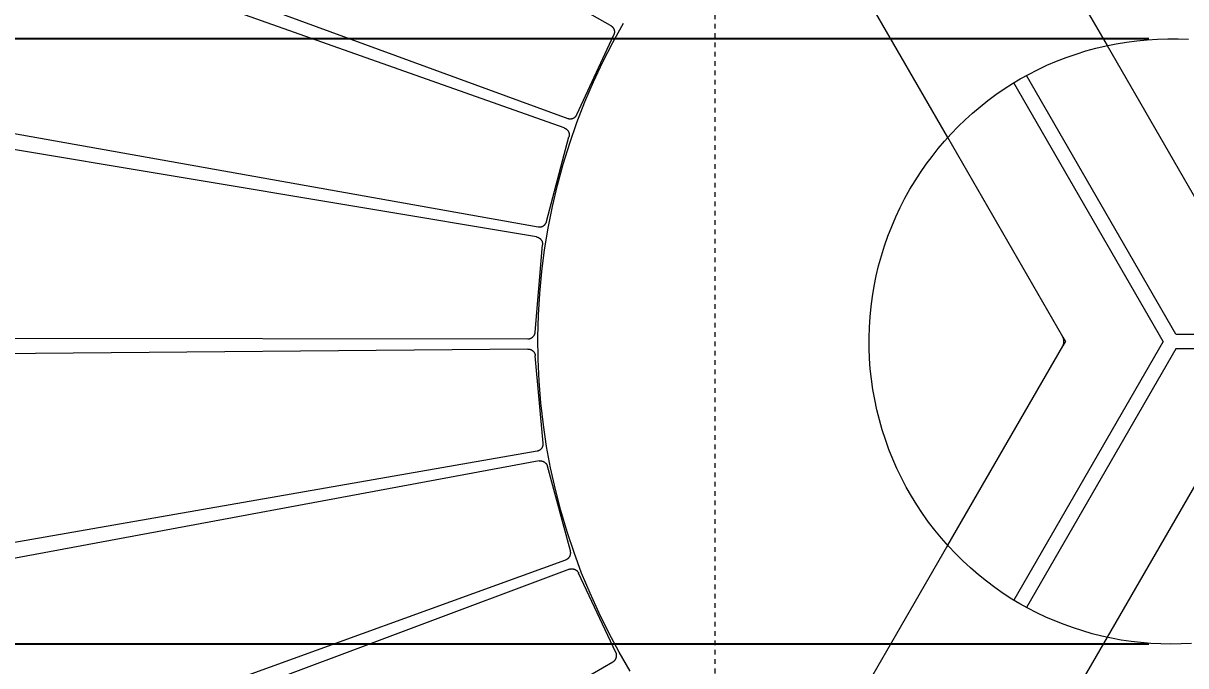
# Model space of a CAD drawing. Header units: inches. Extents: x -4 to 200, y 0 to 129.
# Drawn here: x 13.19 to 38.07, y 25.39 to 39.14 of the extents above; entities that cross this region are included whole.
import ezdxf

# ---------------------------------------------------------------- set-up
doc = ezdxf.new("R2010")
doc.units = ezdxf.units.IN
doc.linetypes.add('HIDDEN', pattern=[1.905, 1.27, -0.635])
for name, color, linetype, lineweight in [('ZANO_R', 7, 'Continuous', 0), ('ZANO_R_przerywana', 250, 'HIDDEN', 0), ('ZANO_W', 1, 'Continuous', 0)]:
    doc.layers.add(name, color=color, linetype=linetype, lineweight=lineweight)
doc.styles.get("Standard").update_dxf_attribs({"font": 'arial.ttf'})
doc.dimstyles.new('amerykanie', dxfattribs={"dimtxt": 50, "dimasz": 50, "dimexe": 0.5, "dimexo": 0.5, "dimgap": 1, "dimtad": 1, "dimdec": 0, "dimzin": 0, "dimlunit": 5, "dimtxsty": 'Standard', "dimcen": 0.09, "dimclrd": 1, "dimclre": 1, "dimclrt": 1, "dimazin": 0, "dimtfac": 1, "dimtdec": 0, "dimtmove": 0, "dimatfit": 3, "dimfxl": 1, "dimtzin": 0, "dimarcsym": 1})

# ---------------------------------------------------------------- blocks, each defined once
blk = doc.blocks.new('*D370')
at = {"layer": 'ZANO_W', "color": 1, "lineweight": -2}
for p, q in [((37.274, 45.897), (2.004, 45.897)), ((2.504, 19.773), (2.504, 44.897)), ((37.274, 18.773), (2.004, 18.773))]:
    blk.add_line(p, q, dxfattribs=at)
at = {"layer": 'ZANO_W', "color": 1}
for points in [[(2.671, 44.897), (2.338, 44.897), (2.504, 45.897)], [(2.338, 19.773), (2.671, 19.773), (2.504, 18.773)]]:
    blk.add_solid(points, dxfattribs=at)
at = {"layer": 'ZANO_W', "color": 1, "insert": (1.164, 32.335), "char_height": 1.625, "attachment_point": 5, "rotation": 90}
blk.add_mtext('27 1/8', dxfattribs=at)
blk = doc.blocks.new('*D371')
at = {"layer": 'ZANO_W', "color": 1, "lineweight": -2}
for p, q in [((37.52, 64.664), (-0.453, 64.664)), ((0.047, 63.664), (0.047, 1.018)), ((37.045, 0.018), (-0.453, 0.018))]:
    blk.add_line(p, q, dxfattribs=at)
at = {"layer": 'ZANO_W', "color": 1}
for points in [[(0.214, 63.664), (-0.12, 63.664), (0.047, 64.664)], [(-0.12, 1.018), (0.214, 1.018), (0.047, 0.018)]]:
    blk.add_solid(points, dxfattribs=at)
at = {"layer": 'ZANO_W', "color": 1, "insert": (-1.293, 32.341), "char_height": 1.625, "attachment_point": 5, "rotation": 90}
blk.add_mtext('64 5/8', dxfattribs=at)
blk = doc.blocks.new('*D379')
at = {"layer": 'ZANO_W', "color": 1, "lineweight": -2}
for p, q in [((37.274, 38.811), (4.362, 38.811)), ((4.862, 37.811), (4.862, 26.858)), ((37.274, 25.858), (4.362, 25.858))]:
    blk.add_line(p, q, dxfattribs=at)
at = {"layer": 'ZANO_W', "color": 1}
for points in [[(5.029, 37.811), (4.696, 37.811), (4.862, 38.811)], [(4.696, 26.858), (5.029, 26.858), (4.862, 25.858)]]:
    blk.add_solid(points, dxfattribs=at)
at = {"layer": 'ZANO_W', "color": 1, "insert": (3.522, 32.335), "char_height": 1.625, "attachment_point": 5, "rotation": 90}
blk.add_mtext('12 15/16', dxfattribs=at)

msp = doc.modelspace()

# ---------------------------------------------------------------- linework, layer by layer
at = {"layer": 'ZANO_R'}
for p, q in [((25.7579, 39.0972), (9.76375, 48.14626)), ((7.58131, 43.42198), (24.83969, 37.10957)), ((33.81122, 43.11684), (36.38081, 38.66619)), ((24.76577, 36.9042), (7.44325, 43.03842)), ((32.97078, 36.69733), (30.40116, 41.14804)), ((25.7579, 39.0972), (25.7626, 39.09443)), ((25.7626, 39.09443), (25.7672, 39.09151)), ((25.7672, 39.09151), (25.7717, 39.08842)), ((25.7717, 39.08842), (25.77609, 39.08518)), ((25.77609, 39.08518), (25.78036, 39.08179)), ((25.78036, 39.08179), (25.78451, 39.07826)), ((25.78451, 39.07826), (25.78854, 39.07458)), ((25.78854, 39.07458), (25.79243, 39.07077)), ((25.79243, 39.07077), (25.7962, 39.06682)), ((25.7962, 39.06682), (25.79982, 39.06275)), ((25.79982, 39.06275), (25.8033, 39.05855)), ((25.80252, 38.73433), (26.03078, 39.14454)), ((25.03678, 37.19143), (25.82333, 38.89406)), ((25.8033, 39.05855), (25.80663, 39.05424)), ((25.80663, 39.05424), (25.80982, 39.04981)), ((25.80982, 39.04981), (25.81284, 39.04528)), ((25.81284, 39.04528), (25.81571, 39.04064)), ((25.81571, 39.04064), (25.81842, 39.0359)), ((25.81842, 39.0359), (25.82096, 39.03108)), ((25.82096, 39.03108), (25.82333, 39.02617)), ((25.82333, 39.02617), (25.82553, 39.02118)), ((25.82553, 38.89905), (25.82333, 38.89406)), ((25.82553, 39.02118), (25.82756, 39.01612)), ((25.82756, 38.90411), (25.82553, 38.89905)), ((25.82756, 39.01612), (25.82941, 39.01099)), ((25.82941, 38.90924), (25.82756, 38.90411)), ((25.82941, 39.01099), (25.83108, 39.0058)), ((25.83108, 38.91443), (25.82941, 38.90924)), ((25.83108, 39.0058), (25.83257, 39.00056)), ((25.83257, 38.91968), (25.83108, 38.91443)), ((25.83257, 39.00056), (25.83388, 38.99526)), ((25.83388, 38.92497), (25.83257, 38.91968)), ((25.83388, 38.99526), (25.835, 38.98993)), ((25.835, 38.93031), (25.83388, 38.92497)), ((25.835, 38.98993), (25.83594, 38.98456)), ((25.83594, 38.93568), (25.835, 38.93031)), ((25.83594, 38.98456), (25.8367, 38.97916)), ((25.8367, 38.94108), (25.83594, 38.93568)), ((25.8367, 38.97916), (25.83726, 38.97373)), ((25.83726, 38.9465), (25.8367, 38.94108)), ((25.83726, 38.97373), (25.83764, 38.96829)), ((25.83764, 38.95194), (25.83726, 38.9465)), ((25.83764, 38.96829), (25.83783, 38.96284)), ((25.83783, 38.95739), (25.83764, 38.95194)), ((25.83783, 38.96284), (25.83783, 38.95739)), ((37.45853, 38.80579), (37.68049, 38.81201)), ((37.68049, 38.81201), (37.90254, 38.81063)), ((25.58857, 38.31647), (25.80252, 38.73433)), ((35.92878, 38.55152), (36.14295, 38.61016)), ((36.14295, 38.61016), (36.35899, 38.66144)), ((36.35899, 38.66144), (36.57667, 38.70532)), ((36.38081, 38.66619), (38.84246, 34.40248)), ((36.57667, 38.70532), (36.79572, 38.74173)), ((36.79572, 38.74173), (37.01588, 38.77063)), ((37.01588, 38.77063), (37.2369, 38.79199)), ((37.2369, 38.79199), (37.45853, 38.80579)), ((37.90254, 38.81063), (38.12441, 38.80167)), ((25.38919, 37.89146), (25.58857, 38.31647)), ((35.09585, 38.24492), (35.30003, 38.3322)), ((35.30003, 38.3322), (35.50707, 38.41246)), ((35.50707, 38.41246), (35.71673, 38.48559)), ((35.71673, 38.48559), (35.92878, 38.55152)), ((34.69703, 38.04969), (34.89477, 38.15071)), ((34.89477, 38.15071), (35.09585, 38.24492)), ((6.11433, 38.00694), (24.20665, 34.78731)), ((25.20461, 37.45983), (25.38919, 37.89146)), ((34.17682, 37.73773), (34.355, 37.8526)), ((34.355, 37.8526), (34.52459, 37.95354)), ((37.58234, 32.33524), (34.38623, 37.87106)), ((34.52461, 37.95352), (34.69703, 38.04969)), ((37.85534, 32.49241), (34.65913, 38.02841)), ((24.16952, 34.57223), (6.04497, 37.60524)), ((33.83217, 37.49088), (34.00248, 37.61712)), ((34.00248, 37.61712), (34.17682, 37.73773)), ((25.03505, 37.02207), (25.20461, 37.45983)), ((33.50434, 37.22207), (33.66606, 37.35915)), ((33.66606, 37.35915), (33.83217, 37.49088)), ((24.83969, 37.10957), (24.84484, 37.10778)), ((24.84484, 37.10778), (24.85005, 37.10618)), ((24.85005, 37.10618), (24.85532, 37.10475)), ((24.85532, 37.10475), (24.86063, 37.10351)), ((24.86063, 37.10351), (24.86598, 37.10246)), ((24.86598, 37.10246), (24.87136, 37.10159)), ((24.87136, 37.10159), (24.87677, 37.10091)), ((24.87677, 37.10091), (24.8822, 37.10041)), ((24.8822, 37.10041), (24.88764, 37.1001)), ((24.88764, 37.1001), (24.89309, 37.09998)), ((24.89309, 37.09998), (24.89855, 37.10005)), ((24.89855, 37.10005), (24.90399, 37.10031)), ((24.90399, 37.10031), (24.90943, 37.10076)), ((24.90943, 37.10076), (24.91484, 37.1014)), ((24.91484, 37.1014), (24.92023, 37.10222)), ((24.92023, 37.10222), (24.92559, 37.10323)), ((24.92559, 37.10323), (24.93091, 37.10442)), ((24.93091, 37.10442), (24.93619, 37.1058)), ((24.93619, 37.1058), (24.94141, 37.10735)), ((24.94141, 37.10735), (24.94658, 37.10909)), ((24.94658, 37.10909), (24.95168, 37.11101)), ((24.95168, 37.11101), (24.95672, 37.1131)), ((24.95672, 37.1131), (24.96168, 37.11536)), ((24.96168, 37.11536), (24.96656, 37.1178)), ((24.96656, 37.1178), (24.97135, 37.1204)), ((24.97135, 37.1204), (24.97605, 37.12317)), ((24.97605, 37.12317), (24.98065, 37.1261)), ((24.98065, 37.1261), (24.98514, 37.12918)), ((24.98514, 37.12918), (24.98953, 37.13242)), ((24.98953, 37.13242), (24.9938, 37.13581)), ((24.9938, 37.13581), (24.99795, 37.13934)), ((24.99795, 37.13934), (25.00198, 37.14302)), ((25.00198, 37.14302), (25.00588, 37.14683)), ((25.00588, 37.14683), (25.00964, 37.15078)), ((25.00964, 37.15078), (25.01327, 37.15485)), ((25.01327, 37.15485), (25.01675, 37.15905)), ((25.01675, 37.15905), (25.02008, 37.16336)), ((25.02008, 37.16336), (25.02326, 37.16779)), ((25.02326, 37.16779), (25.02629, 37.17233)), ((25.02629, 37.17233), (25.02916, 37.17696)), ((25.02916, 37.17696), (25.03186, 37.1817)), ((25.03186, 37.1817), (25.0344, 37.18652)), ((25.0344, 37.18652), (25.03678, 37.19143)), ((33.19475, 36.93246), (33.34718, 37.07979)), ((33.34718, 37.07979), (33.50434, 37.22207)), ((24.76577, 36.9042), (24.77088, 36.90229)), ((24.77088, 36.90229), (24.77592, 36.90021)), ((24.77592, 36.90021), (24.78088, 36.89795)), ((24.78088, 36.89795), (24.78576, 36.89552)), ((24.78576, 36.89552), (24.79056, 36.89292)), ((24.79056, 36.89292), (24.79526, 36.89016)), ((24.79526, 36.89016), (24.79986, 36.88724)), ((24.79986, 36.88724), (24.80436, 36.88416)), ((24.80436, 36.88416), (24.80876, 36.88093)), ((24.80876, 36.88093), (24.81303, 36.87755)), ((24.81303, 36.87755), (24.81719, 36.87402)), ((24.81719, 36.87402), (24.82122, 36.87035)), ((24.82122, 36.87035), (24.82512, 36.86654)), ((24.82512, 36.86654), (24.82889, 36.8626)), ((24.82889, 36.8626), (24.83252, 36.85853)), ((24.83252, 36.85853), (24.83601, 36.85434)), ((24.83601, 36.85434), (24.83935, 36.85003)), ((24.83935, 36.85003), (24.84254, 36.84561)), ((24.84254, 36.84561), (24.84557, 36.84108)), ((24.84557, 36.84108), (24.84845, 36.83644)), ((24.84845, 36.83644), (24.85116, 36.83171)), ((24.85116, 36.83171), (24.85371, 36.82689)), ((24.85371, 36.82689), (24.85609, 36.82199)), ((24.85609, 36.82199), (24.85829, 36.817)), ((24.88072, 36.57871), (25.03505, 37.02207)), ((33.0472, 36.78023), (33.19475, 36.93246)), ((24.38653, 34.90216), (24.86548, 36.71551)), ((24.74181, 36.13029), (24.88072, 36.57871)), ((24.85829, 36.817), (24.86033, 36.81194)), ((24.86033, 36.81194), (24.86218, 36.80682)), ((24.86218, 36.80682), (24.86386, 36.80163)), ((24.86386, 36.80163), (24.86536, 36.79638)), ((24.86536, 36.79638), (24.86668, 36.79109)), ((24.86678, 36.7208), (24.86548, 36.71551)), ((24.86668, 36.79109), (24.86781, 36.78576)), ((24.8679, 36.72614), (24.86678, 36.7208)), ((24.86781, 36.78576), (24.86876, 36.78039)), ((24.86883, 36.73151), (24.8679, 36.72614)), ((24.86876, 36.78039), (24.86952, 36.77499)), ((24.86957, 36.73691), (24.86883, 36.73151)), ((24.86952, 36.77499), (24.87009, 36.76957)), ((24.87013, 36.74234), (24.86957, 36.73691)), ((24.87009, 36.76957), (24.87048, 36.76413)), ((24.8705, 36.74778), (24.87013, 36.74234)), ((24.87048, 36.76413), (24.87067, 36.75868)), ((24.87068, 36.75323), (24.8705, 36.74778)), ((24.87067, 36.75868), (24.87068, 36.75323)), ((32.7674, 36.46175), (32.9047, 36.62327)), ((32.9047, 36.62327), (33.0472, 36.78023)), ((35.43246, 32.43358), (32.97078, 36.69733)), ((32.63544, 36.29583), (32.7674, 36.46175)), ((24.61846, 35.67734), (24.74181, 36.13029)), ((32.3881, 35.95152), (32.50896, 36.12569)), ((32.50896, 36.12569), (32.63544, 36.29583)), ((32.27299, 35.7735), (32.3881, 35.95152)), ((24.51085, 35.22039), (24.61846, 35.67734)), ((32.05574, 35.3978), (32.16375, 35.59181)), ((32.16375, 35.59181), (32.27299, 35.7735)), ((31.95443, 35.2002), (32.05574, 35.3978)), ((24.41908, 34.76), (24.51085, 35.22039)), ((31.85993, 34.99926), (31.95443, 35.2002)), ((24.3426, 34.82807), (24.34649, 34.83189)), ((24.34649, 34.83189), (24.35025, 34.83584)), ((24.35025, 34.83584), (24.35387, 34.83992)), ((24.35387, 34.83992), (24.35734, 34.84412)), ((24.35734, 34.84412), (24.36067, 34.84844)), ((24.36067, 34.84844), (24.36385, 34.85287)), ((24.36385, 34.85287), (24.36687, 34.85741)), ((24.36687, 34.85741), (24.36973, 34.86205)), ((24.36973, 34.86205), (24.37243, 34.86679)), ((24.37243, 34.86679), (24.37496, 34.87162)), ((24.37496, 34.87162), (24.37733, 34.87653)), ((24.37733, 34.87653), (24.37952, 34.88152)), ((24.37952, 34.88152), (24.38154, 34.88659)), ((24.38154, 34.88659), (24.38338, 34.89172)), ((24.38338, 34.89172), (24.38505, 34.89691)), ((24.38505, 34.89691), (24.38653, 34.90216)), ((31.77235, 34.79521), (31.85993, 34.99926)), ((24.20665, 34.78731), (24.21204, 34.78645)), ((24.21204, 34.78645), (24.21745, 34.78578)), ((24.21745, 34.78578), (24.22288, 34.78529)), ((24.22288, 34.78529), (24.22832, 34.78499)), ((24.22832, 34.78499), (24.23378, 34.78488)), ((24.23378, 34.78488), (24.23923, 34.78496)), ((24.23923, 34.78496), (24.24467, 34.78522)), ((24.24467, 34.78522), (24.25011, 34.78568)), ((24.25011, 34.78568), (24.25552, 34.78632)), ((24.25552, 34.78632), (24.26091, 34.78715)), ((24.26091, 34.78715), (24.26627, 34.78817)), ((24.26627, 34.78817), (24.27159, 34.78937)), ((24.27159, 34.78937), (24.27686, 34.79075)), ((24.27686, 34.79075), (24.28208, 34.79232)), ((24.28208, 34.79232), (24.28725, 34.79406)), ((24.28725, 34.79406), (24.29235, 34.79599)), ((24.29235, 34.79599), (24.29738, 34.79808)), ((24.29738, 34.79808), (24.30234, 34.80036)), ((24.30234, 34.80036), (24.30722, 34.8028)), ((24.30722, 34.8028), (24.312, 34.80541)), ((24.312, 34.80541), (24.3167, 34.80818)), ((24.3167, 34.80818), (24.32129, 34.81111)), ((24.32129, 34.81111), (24.32579, 34.81421)), ((24.32579, 34.81421), (24.33017, 34.81745)), ((24.33017, 34.81745), (24.33443, 34.82085)), ((24.33443, 34.82085), (24.33858, 34.82439)), ((24.33858, 34.82439), (24.3426, 34.82807)), ((24.34328, 34.29671), (24.41908, 34.76)), ((31.61836, 34.37873), (31.69179, 34.58828)), ((31.69179, 34.58828), (31.77235, 34.79521)), ((24.14369, 32.53475), (24.30048, 34.40372)), ((24.16952, 34.57223), (24.17488, 34.57124)), ((24.17488, 34.57124), (24.18021, 34.57006)), ((24.18021, 34.57006), (24.18549, 34.5687)), ((24.18549, 34.5687), (24.19072, 34.56715)), ((24.19072, 34.56715), (24.19589, 34.56543)), ((24.19589, 34.56543), (24.201, 34.56353)), ((24.201, 34.56353), (24.20604, 34.56145)), ((24.20604, 34.56145), (24.21101, 34.5592)), ((24.21101, 34.5592), (24.21589, 34.55678)), ((24.21589, 34.55678), (24.22069, 34.55419)), ((24.22069, 34.55419), (24.2254, 34.55144)), ((24.2254, 34.55144), (24.23001, 34.54852)), ((24.23001, 34.54852), (24.23451, 34.54545)), ((24.23451, 34.54545), (24.23891, 34.54223)), ((24.23891, 34.54223), (24.24319, 34.53885)), ((24.24319, 34.53885), (24.24735, 34.53533)), ((24.24735, 34.53533), (24.25139, 34.53166)), ((24.25139, 34.53166), (24.2553, 34.52786)), ((24.2553, 34.52786), (24.25907, 34.52392)), ((24.25907, 34.52392), (24.26271, 34.51986)), ((24.26271, 34.51986), (24.2662, 34.51567)), ((24.2662, 34.51567), (24.26954, 34.51137)), ((24.26954, 34.51137), (24.27274, 34.50695)), ((24.27274, 34.50695), (24.27578, 34.50242)), ((24.27578, 34.50242), (24.27866, 34.49779)), ((24.27866, 34.49779), (24.28138, 34.49307)), ((24.28138, 34.49307), (24.28393, 34.48825)), ((24.28393, 34.48825), (24.28632, 34.48335)), ((24.28632, 34.48335), (24.28854, 34.47837)), ((24.28854, 34.47837), (24.29058, 34.47331)), ((24.29058, 34.47331), (24.29244, 34.46819)), ((24.29244, 34.46819), (24.29413, 34.463)), ((24.29413, 34.463), (24.29563, 34.45776)), ((24.29563, 34.45776), (24.29696, 34.45247)), ((24.29696, 34.45247), (24.2981, 34.44714)), ((24.2981, 34.44714), (24.29905, 34.44177)), ((24.29905, 34.44177), (24.29982, 34.43637)), ((24.29982, 34.43637), (24.3004, 34.43095)), ((24.3004, 34.43095), (24.30079, 34.42551)), ((24.30084, 34.40916), (24.30048, 34.40372)), ((24.30079, 34.42551), (24.301, 34.42006)), ((24.30101, 34.41461), (24.30084, 34.40916)), ((24.301, 34.42006), (24.30101, 34.41461)), ((31.55213, 34.16678), (31.61836, 34.37873)), ((24.28353, 33.83108), (24.34328, 34.29671)), ((31.49317, 33.9527), (31.55213, 34.16678)), ((31.44157, 33.73672), (31.49317, 33.9527)), ((24.23991, 33.36367), (24.28353, 33.83108)), ((31.39738, 33.51911), (31.44157, 33.73672)), ((24.21246, 32.89502), (24.23991, 33.36367)), ((31.36066, 33.30012), (31.39738, 33.51911)), ((31.33143, 33.08), (31.36066, 33.30012)), ((24.20122, 32.42571), (24.21246, 32.89502)), ((31.29563, 32.6374), (31.30975, 32.85901)), ((31.30975, 32.85901), (31.33143, 33.08)), ((31.28909, 32.41545), (31.29563, 32.6374)), ((5.60994, 32.41943), (23.98649, 32.39042)), ((23.98649, 32.39042), (23.99194, 32.3905)), ((23.99194, 32.3905), (23.99739, 32.39078)), ((23.99739, 32.39078), (24.00282, 32.39124)), ((24.00282, 32.39124), (24.00824, 32.39189)), ((24.00824, 32.39189), (24.01362, 32.39273)), ((24.01362, 32.39273), (24.01898, 32.39375)), ((24.01898, 32.39375), (24.0243, 32.39496)), ((24.0243, 32.39496), (24.02957, 32.39635)), ((24.02957, 32.39635), (24.03479, 32.39792)), ((24.03479, 32.39792), (24.03995, 32.39968)), ((24.03995, 32.39968), (24.04505, 32.40161)), ((24.04505, 32.40161), (24.05008, 32.40371)), ((24.05008, 32.40371), (24.05504, 32.40599)), ((24.05504, 32.40599), (24.05991, 32.40844)), ((24.05991, 32.40844), (24.06469, 32.41106)), ((24.06469, 32.41106), (24.06938, 32.41384)), ((24.06938, 32.41384), (24.07397, 32.41678)), ((24.07397, 32.41678), (24.07846, 32.41988)), ((24.07846, 32.41988), (24.08284, 32.42313)), ((24.08284, 32.42313), (24.0871, 32.42653)), ((24.0871, 32.42653), (24.09124, 32.43007)), ((24.09124, 32.43007), (24.09526, 32.43376)), ((24.09526, 32.43376), (24.09914, 32.43759)), ((24.09914, 32.43759), (24.1029, 32.44154)), ((24.1029, 32.44154), (24.10651, 32.44563)), ((24.10651, 32.44563), (24.10998, 32.44983)), ((24.10998, 32.44983), (24.1133, 32.45416)), ((24.1133, 32.45416), (24.11647, 32.4586)), ((24.11647, 32.4586), (24.11948, 32.46314)), ((24.11948, 32.46314), (24.12234, 32.46779)), ((24.12234, 32.46779), (24.12503, 32.47253)), ((24.12503, 32.47253), (24.12756, 32.47736)), ((24.12756, 32.47736), (24.12991, 32.48227)), ((24.12991, 32.48227), (24.1321, 32.48727)), ((24.1321, 32.48727), (24.13411, 32.49234)), ((24.13411, 32.49234), (24.13595, 32.49747)), ((24.13595, 32.49747), (24.1376, 32.50267)), ((24.1376, 32.50267), (24.13908, 32.50792)), ((24.13908, 32.50792), (24.14037, 32.51321)), ((24.14037, 32.51321), (24.14148, 32.51855)), ((24.14148, 32.51855), (24.14241, 32.52393)), ((24.14241, 32.52393), (24.14314, 32.52933)), ((24.14314, 32.52933), (24.14369, 32.53475)), ((24.2062, 31.95629), (24.20122, 32.42571)), ((31.29014, 32.1934), (31.28909, 32.41545)), ((35.43569, 32.42777), (35.43246, 32.43358)), ((35.43246, 32.43358), (35.48929, 32.33514)), ((35.43569, 32.42777), (35.43246, 32.43358)), ((35.43872, 32.42185), (35.43569, 32.42777)), ((35.43872, 32.42185), (35.43569, 32.42777)), ((35.44154, 32.41583), (35.43872, 32.42185)), ((35.44154, 32.41583), (35.43872, 32.42185)), ((35.44417, 32.40972), (35.44154, 32.41583)), ((35.44417, 32.40972), (35.44154, 32.41583)), ((35.44658, 32.40352), (35.44417, 32.40972)), ((35.44658, 32.40352), (35.44417, 32.40972)), ((35.44879, 32.39724), (35.44658, 32.40352)), ((35.44879, 32.39724), (35.44658, 32.40352)), ((35.45078, 32.3909), (35.44879, 32.39724)), ((35.45078, 32.3909), (35.44879, 32.39724)), ((35.45255, 32.38449), (35.45078, 32.3909)), ((35.45255, 32.38449), (35.45078, 32.3909)), ((35.45411, 32.37803), (35.45255, 32.38449)), ((35.45411, 32.37803), (35.45255, 32.38449)), ((35.45545, 32.37151), (35.45411, 32.37803)), ((35.45545, 32.37151), (35.45411, 32.37803)), ((35.45657, 32.36495), (35.45545, 32.37151)), ((35.45657, 32.36495), (35.45545, 32.37151)), ((35.45746, 32.35837), (35.45657, 32.36495)), ((35.45746, 32.35837), (35.45657, 32.36495)), ((35.45814, 32.35175), (35.45746, 32.35837)), ((35.45814, 32.35175), (35.45746, 32.35837)), ((35.45858, 32.34511), (35.45814, 32.35175)), ((35.45858, 32.34511), (35.45814, 32.35175)), ((35.45881, 32.33847), (35.45858, 32.34511)), ((35.45881, 32.33847), (35.45858, 32.34511)), ((37.85514, 32.49275), (37.85532, 32.49275)), ((37.85532, 32.49275), (44.24529, 32.49275)), ((23.98727, 32.17215), (5.6114, 32.01179)), ((23.98727, 32.17215), (23.99272, 32.1721)), ((23.99272, 32.1721), (23.99817, 32.17187)), ((23.99817, 32.17187), (24.00361, 32.17145)), ((24.00361, 32.17145), (24.00903, 32.17083)), ((24.00903, 32.17083), (24.01442, 32.17003)), ((24.01442, 32.17003), (24.01978, 32.16905)), ((24.01978, 32.16905), (24.02511, 32.16788)), ((24.02511, 32.16788), (24.03039, 32.16653)), ((24.03039, 32.16653), (24.03562, 32.16499)), ((24.03562, 32.16499), (24.0408, 32.16327)), ((24.0408, 32.16327), (24.04591, 32.16138)), ((24.04591, 32.16138), (24.05096, 32.15931)), ((24.05096, 32.15931), (24.05593, 32.15707)), ((24.05593, 32.15707), (24.06081, 32.15465)), ((24.06081, 32.15465), (24.06562, 32.15207)), ((24.06562, 32.15207), (24.07033, 32.14932)), ((24.07033, 32.14932), (24.07494, 32.14642)), ((24.07494, 32.14642), (24.07945, 32.14335)), ((24.07945, 32.14335), (24.08385, 32.14013)), ((24.08385, 32.14013), (24.08813, 32.13676)), ((24.08813, 32.13676), (24.0923, 32.13324)), ((24.0923, 32.13324), (24.09634, 32.12958)), ((24.09634, 32.12958), (24.10026, 32.12579)), ((24.10026, 32.12579), (24.10404, 32.12186)), ((24.10404, 32.12186), (24.10768, 32.1178)), ((24.10768, 32.1178), (24.11118, 32.11362)), ((24.11118, 32.11362), (24.11453, 32.10932)), ((24.11453, 32.10932), (24.11773, 32.1049)), ((24.11773, 32.1049), (24.12078, 32.10038)), ((24.12078, 32.10038), (24.12367, 32.09575)), ((24.12367, 32.09575), (24.12639, 32.09103)), ((31.29878, 31.97151), (31.29014, 32.1934)), ((32.97078, 27.97295), (35.43246, 32.2367)), ((37.5816, 32.33652), (34.38512, 26.80006)), ((37.8546, 32.17936), (34.65785, 26.64242)), ((35.48929, 32.33514), (35.43246, 32.2367)), ((35.43246, 32.2367), (35.43569, 32.24252)), ((35.43246, 32.2367), (35.43569, 32.24252)), ((35.43569, 32.24252), (35.43872, 32.24844)), ((35.43569, 32.24252), (35.43872, 32.24844)), ((35.43872, 32.24844), (35.44154, 32.25446)), ((35.43872, 32.24844), (35.44154, 32.25446)), ((35.44154, 32.25446), (35.44417, 32.26057)), ((35.44154, 32.25446), (35.44417, 32.26057)), ((35.44417, 32.26057), (35.44658, 32.26676)), ((35.44417, 32.26057), (35.44658, 32.26676)), ((35.44658, 32.26676), (35.44879, 32.27304)), ((35.44658, 32.26676), (35.44879, 32.27304)), ((35.44879, 32.27304), (35.45078, 32.27938)), ((35.44879, 32.27304), (35.45078, 32.27938)), ((35.45078, 32.27938), (35.45255, 32.28579)), ((35.45078, 32.27938), (35.45255, 32.28579)), ((35.45255, 32.28579), (35.45411, 32.29226)), ((35.45255, 32.28579), (35.45411, 32.29226)), ((35.45411, 32.29226), (35.45545, 32.29877)), ((35.45411, 32.29226), (35.45545, 32.29877)), ((35.45545, 32.29877), (35.45657, 32.30533)), ((35.45545, 32.29877), (35.45657, 32.30533)), ((35.45657, 32.30533), (35.45746, 32.31192)), ((35.45657, 32.30533), (35.45746, 32.31192)), ((35.45746, 32.31192), (35.45814, 32.31853)), ((35.45746, 32.31192), (35.45814, 32.31853)), ((35.45814, 32.31853), (35.45858, 32.32517)), ((35.45814, 32.31853), (35.45858, 32.32517)), ((35.45858, 32.32517), (35.45881, 32.33182)), ((35.45858, 32.32517), (35.45881, 32.33182)), ((35.45881, 32.33182), (35.45881, 32.33847)), ((35.45881, 32.33182), (35.45881, 32.33847)), ((44.24514, 32.17774), (37.85367, 32.17774)), ((37.85451, 32.17774), (37.85451, 32.1792)), ((37.85501, 32.18006), (37.8546, 32.17936)), ((24.12639, 32.09103), (24.12895, 32.08622)), ((24.12895, 32.08622), (24.13135, 32.08132)), ((24.13135, 32.08132), (24.13357, 32.07634)), ((24.13357, 32.07634), (24.13562, 32.07129)), ((24.13562, 32.07129), (24.13749, 32.06617)), ((24.13749, 32.06617), (24.13918, 32.06098)), ((24.13918, 32.06098), (24.1407, 32.05574)), ((24.1407, 32.05574), (24.14203, 32.05046)), ((24.14203, 32.05046), (24.14317, 32.04513)), ((24.14317, 32.04513), (24.14414, 32.03976)), ((24.14414, 32.03976), (24.14491, 32.03436)), ((24.14491, 32.03436), (24.1455, 32.02894)), ((24.31564, 30.16114), (24.1455, 32.02894)), ((24.2274, 31.48732), (24.2062, 31.95629)), ((31.31499, 31.75005), (31.29878, 31.97151)), ((31.33877, 31.52927), (31.31499, 31.75005)), ((24.26479, 31.01936), (24.2274, 31.48732)), ((31.37007, 31.30944), (31.33877, 31.52927)), ((31.40887, 31.0908), (31.37007, 31.30944)), ((24.31832, 30.55298), (24.26479, 31.01936)), ((31.45511, 30.87362), (31.40887, 31.0908)), ((31.50876, 30.65814), (31.45511, 30.87362)), ((31.56973, 30.44463), (31.50876, 30.65814)), ((24.38794, 30.08872), (24.31832, 30.55298)), ((31.63796, 30.23332), (31.56973, 30.44463)), ((24.30971, 30.10182), (24.31118, 30.10707)), ((24.31118, 30.10707), (24.31247, 30.11237)), ((24.31247, 30.11237), (24.31357, 30.11771)), ((24.31357, 30.11771), (24.31449, 30.12308)), ((24.31449, 30.12308), (24.31522, 30.12849)), ((24.31522, 30.12849), (24.31576, 30.13391)), ((24.31604, 30.15571), (24.31564, 30.16114)), ((24.31576, 30.13391), (24.31611, 30.13935)), ((24.31625, 30.15026), (24.31604, 30.15571)), ((24.31611, 30.13935), (24.31628, 30.1448)), ((24.31628, 30.1448), (24.31625, 30.15026)), ((31.71338, 30.02446), (31.63796, 30.23332)), ((38.84258, 30.268), (36.38081, 26.00409)), ((6.08349, 26.82922), (24.18589, 29.9917)), ((24.18589, 29.9917), (24.19125, 29.99273)), ((24.19125, 29.99273), (24.19656, 29.99395)), ((24.19656, 29.99395), (24.20183, 29.99535)), ((24.20183, 29.99535), (24.20705, 29.99693)), ((24.20705, 29.99693), (24.21221, 29.99869)), ((24.21221, 29.99869), (24.21731, 30.00063)), ((24.21731, 30.00063), (24.22233, 30.00274)), ((24.22233, 30.00274), (24.22728, 30.00503)), ((24.22728, 30.00503), (24.23215, 30.00748)), ((24.23215, 30.00748), (24.23693, 30.0101)), ((24.23693, 30.0101), (24.24162, 30.01289)), ((24.24162, 30.01289), (24.24621, 30.01584)), ((24.24621, 30.01584), (24.25069, 30.01894)), ((24.25069, 30.01894), (24.25506, 30.0222)), ((24.25506, 30.0222), (24.25932, 30.02561)), ((24.25932, 30.02561), (24.26345, 30.02916)), ((24.26345, 30.02916), (24.26747, 30.03285)), ((24.26747, 30.03285), (24.27135, 30.03668)), ((24.27135, 30.03668), (24.27509, 30.04065)), ((24.27509, 30.04065), (24.2787, 30.04474)), ((24.2787, 30.04474), (24.28216, 30.04895)), ((24.28216, 30.04895), (24.28548, 30.05328)), ((24.28548, 30.05328), (24.28864, 30.05772)), ((24.28864, 30.05772), (24.29165, 30.06227)), ((24.29165, 30.06227), (24.2945, 30.06692)), ((24.2945, 30.06692), (24.29718, 30.07166)), ((24.29718, 30.07166), (24.2997, 30.0765)), ((24.2997, 30.0765), (24.30205, 30.08142)), ((24.30205, 30.08142), (24.30423, 30.08641)), ((24.30423, 30.08641), (24.30624, 30.09148)), ((24.30624, 30.09148), (24.30807, 30.09662)), ((24.30807, 30.09662), (24.30971, 30.10182)), ((24.47356, 29.62715), (24.38794, 30.08872)), ((31.79589, 29.81831), (31.71338, 30.02446)), ((24.22456, 29.77689), (6.15571, 26.42802)), ((24.22456, 29.77689), (24.22994, 29.77779)), ((24.22994, 29.77779), (24.23534, 29.7785)), ((24.23534, 29.7785), (24.24077, 29.77903)), ((24.24077, 29.77903), (24.24621, 29.77937)), ((24.24621, 29.77937), (24.25166, 29.77952)), ((24.25166, 29.77952), (24.25712, 29.77948)), ((24.25712, 29.77948), (24.26256, 29.77925)), ((24.26256, 29.77925), (24.268, 29.77883)), ((24.268, 29.77883), (24.27342, 29.77823)), ((24.27342, 29.77823), (24.27882, 29.77744)), ((24.27882, 29.77744), (24.28418, 29.77646)), ((24.28418, 29.77646), (24.28951, 29.7753)), ((24.28951, 29.7753), (24.29479, 29.77395)), ((24.29479, 29.77395), (24.30002, 29.77242)), ((24.30002, 29.77242), (24.3052, 29.77072)), ((24.3052, 29.77072), (24.31032, 29.76883)), ((24.31032, 29.76883), (24.31537, 29.76677)), ((24.31537, 29.76677), (24.32034, 29.76453)), ((24.32034, 29.76453), (24.32523, 29.76212)), ((24.32523, 29.76212), (24.33004, 29.75955)), ((24.33004, 29.75955), (24.33475, 29.75681)), ((24.33475, 29.75681), (24.33937, 29.75391)), ((24.33937, 29.75391), (24.34388, 29.75085)), ((24.34388, 29.75085), (24.34829, 29.74763)), ((24.34829, 29.74763), (24.35258, 29.74427)), ((24.35258, 29.74427), (24.35675, 29.74076)), ((24.35675, 29.74076), (24.3608, 29.73711)), ((24.3608, 29.73711), (24.36472, 29.73331)), ((24.36472, 29.73331), (24.3685, 29.72939)), ((24.3685, 29.72939), (24.37215, 29.72534)), ((24.37215, 29.72534), (24.37565, 29.72116)), ((24.37565, 29.72116), (24.37901, 29.71686)), ((24.37901, 29.71686), (24.38222, 29.71245)), ((24.38222, 29.71245), (24.38527, 29.70794)), ((24.38527, 29.70794), (24.38817, 29.70332)), ((24.38817, 29.70332), (24.3909, 29.6986)), ((24.3909, 29.6986), (24.39347, 29.69379)), ((24.39347, 29.69379), (24.39587, 29.68889)), ((24.39587, 29.68889), (24.3981, 29.68392)), ((24.3981, 29.68392), (24.40015, 29.67887)), ((24.40015, 29.67887), (24.40203, 29.67375)), ((24.40203, 29.67375), (24.40373, 29.66857)), ((24.40373, 29.66857), (24.40525, 29.66333)), ((24.89715, 27.85345), (24.40525, 29.66333)), ((24.57507, 29.16881), (24.47356, 29.62715)), ((31.88539, 29.61509), (31.79589, 29.81831)), ((31.98179, 29.41505), (31.88539, 29.61509)), ((32.08496, 29.21843), (31.98179, 29.41505)), ((24.69236, 28.71425), (24.57507, 29.16881)), ((32.1948, 29.02544), (32.08496, 29.21843)), ((32.31117, 28.83632), (32.1948, 29.02544)), ((24.82529, 28.26401), (24.69236, 28.71425)), ((32.43393, 28.65129), (32.31117, 28.83632)), ((32.56294, 28.47056), (32.43393, 28.65129)), ((32.69805, 28.29434), (32.56294, 28.47056)), ((24.97369, 27.81864), (24.82529, 28.26401)), ((32.83911, 28.12285), (32.69805, 28.29434)), ((32.98594, 27.95627), (32.83911, 28.12285)), ((30.40122, 23.52234), (32.97078, 27.97295)), ((33.13838, 27.79481), (32.98594, 27.95627)), ((7.52056, 21.40617), (24.79879, 27.66405)), ((24.79879, 27.66405), (24.80389, 27.666)), ((24.80389, 27.666), (24.80891, 27.66812)), ((24.80891, 27.66812), (24.81386, 27.67041)), ((24.81386, 27.67041), (24.81872, 27.67288)), ((24.81872, 27.67288), (24.8235, 27.6755)), ((24.8235, 27.6755), (24.82818, 27.6783)), ((24.82818, 27.6783), (24.83277, 27.68125)), ((24.83277, 27.68125), (24.83724, 27.68436)), ((24.83724, 27.68436), (24.84161, 27.68763)), ((24.84161, 27.68763), (24.84586, 27.69104)), ((24.84586, 27.69104), (24.85, 27.6946)), ((24.85, 27.6946), (24.854, 27.6983)), ((24.854, 27.6983), (24.85788, 27.70213)), ((24.85788, 27.70213), (24.86162, 27.7061)), ((24.86162, 27.7061), (24.86522, 27.7102)), ((24.86522, 27.7102), (24.86867, 27.71441)), ((24.86867, 27.71441), (24.87198, 27.71875)), ((24.87198, 27.71875), (24.87514, 27.72319)), ((24.87514, 27.72319), (24.87814, 27.72774)), ((24.87814, 27.72774), (24.88098, 27.7324)), ((24.88098, 27.7324), (24.88366, 27.73715)), ((24.88366, 27.73715), (24.88617, 27.74199)), ((24.88617, 27.74199), (24.88852, 27.74691)), ((24.88852, 27.74691), (24.89069, 27.75191)), ((24.89069, 27.75191), (24.89269, 27.75698)), ((24.89269, 27.75698), (24.89451, 27.76212)), ((24.89451, 27.76212), (24.89615, 27.76732)), ((24.89615, 27.76732), (24.89761, 27.77258)), ((24.89849, 27.84817), (24.89715, 27.85345)), ((24.89761, 27.77258), (24.89889, 27.77788)), ((24.89964, 27.84284), (24.89849, 27.84817)), ((24.89889, 27.77788), (24.89998, 27.78322)), ((24.90061, 27.83747), (24.89964, 27.84284)), ((24.89998, 27.78322), (24.90089, 27.7886)), ((24.9014, 27.83208), (24.90061, 27.83747)), ((24.90089, 27.7886), (24.90161, 27.794)), ((24.90199, 27.82666), (24.9014, 27.83208)), ((24.90161, 27.794), (24.90215, 27.79943)), ((24.9024, 27.82122), (24.90199, 27.82666)), ((24.90215, 27.79943), (24.90249, 27.80487)), ((24.90262, 27.81577), (24.9024, 27.82122)), ((24.90249, 27.80487), (24.90265, 27.81032)), ((24.90265, 27.81032), (24.90262, 27.81577)), ((25.1374, 27.37866), (24.97369, 27.81864)), ((33.29625, 27.63866), (33.13838, 27.79481)), ((33.45936, 27.48799), (33.29625, 27.63866)), ((24.87418, 27.45922), (7.66135, 21.02361)), ((24.87418, 27.45922), (24.87932, 27.46104)), ((24.87932, 27.46104), (24.88452, 27.46268)), ((24.88452, 27.46268), (24.88977, 27.46414)), ((24.88977, 27.46414), (24.89507, 27.46542)), ((24.89507, 27.46542), (24.90041, 27.46652)), ((24.90041, 27.46652), (24.90579, 27.46742)), ((24.90579, 27.46742), (24.91119, 27.46815)), ((24.91119, 27.46815), (24.91662, 27.46868)), ((24.91662, 27.46868), (24.92206, 27.46903)), ((24.92206, 27.46903), (24.92751, 27.46918)), ((24.92751, 27.46918), (24.93296, 27.46915)), ((24.93296, 27.46915), (24.93841, 27.46893)), ((24.93841, 27.46893), (24.94385, 27.46852)), ((24.94385, 27.46852), (24.94927, 27.46793)), ((24.94927, 27.46793), (24.95467, 27.46714)), ((24.95467, 27.46714), (24.96003, 27.46617)), ((24.96003, 27.46617), (24.96536, 27.46502)), ((24.96536, 27.46502), (24.97065, 27.46368)), ((24.97065, 27.46368), (24.97588, 27.46216)), ((24.97588, 27.46216), (24.98106, 27.46046)), ((24.98106, 27.46046), (24.98618, 27.45858)), ((24.98618, 27.45858), (24.99123, 27.45652)), ((24.99123, 27.45652), (24.99621, 27.45429)), ((24.99621, 27.45429), (25.0011, 27.45189)), ((25.0011, 27.45189), (25.00591, 27.44933)), ((25.00591, 27.44933), (25.01063, 27.44659)), ((25.01063, 27.44659), (25.01525, 27.4437)), ((25.01525, 27.4437), (25.01977, 27.44064)), ((25.01977, 27.44064), (25.02418, 27.43744)), ((25.02418, 27.43744), (25.02848, 27.43408)), ((25.02848, 27.43408), (25.03265, 27.43057)), ((25.03265, 27.43057), (25.03671, 27.42693)), ((25.03671, 27.42693), (25.04063, 27.42314)), ((25.04063, 27.42314), (25.04442, 27.41922)), ((25.04442, 27.41922), (25.04807, 27.41517)), ((25.04807, 27.41517), (25.05158, 27.411)), ((25.05158, 27.411), (25.05495, 27.40671)), ((25.05495, 27.40671), (25.05816, 27.40231)), ((25.05816, 27.40231), (25.06122, 27.39779)), ((25.06122, 27.39779), (25.06412, 27.39318)), ((25.06412, 27.39318), (25.06686, 27.38846)), ((25.06686, 27.38846), (25.06944, 27.38366)), ((25.06944, 27.38366), (25.07185, 27.37876)), ((25.87055, 25.6818), (25.07185, 27.37876)), ((25.3162, 26.9446), (25.1374, 27.37866)), ((33.62753, 27.34298), (33.45936, 27.48799)), ((33.80055, 27.2038), (33.62753, 27.34298)), ((33.97823, 27.07062), (33.80055, 27.2038)), ((25.5099, 26.51698), (25.3162, 26.9446)), ((34.16036, 26.94358), (33.97823, 27.07062)), ((34.34672, 26.82285), (34.16036, 26.94358)), ((34.51617, 26.72164), (34.34672, 26.82285)), ((34.68842, 26.62519), (34.51616, 26.72161)), ((34.87699, 26.52831), (34.68842, 26.62519)), ((25.71826, 26.0963), (25.5099, 26.51698)), ((35.06861, 26.43763), (34.87699, 26.52831)), ((35.2631, 26.35326), (35.06861, 26.43763)), ((35.46023, 26.27527), (35.2631, 26.35326)), ((35.6598, 26.20376), (35.46023, 26.27527)), ((35.8616, 26.1388), (35.6598, 26.20376)), ((36.06541, 26.08045), (35.8616, 26.1388)), ((25.94103, 25.68308), (25.71826, 26.0963)), ((36.38081, 26.00409), (33.81128, 21.55354)), ((36.27101, 26.02879), (36.06541, 26.08045)), ((36.4782, 25.98386), (36.27101, 26.02879)), ((36.68673, 25.94571), (36.4782, 25.98386)), ((36.8964, 25.91439), (36.68673, 25.94571)), ((37.10698, 25.88992), (36.8964, 25.91439)), ((37.31825, 25.87234), (37.10698, 25.88992)), ((25.87279, 25.67683), (25.87055, 25.6818)), ((25.87485, 25.67178), (25.87279, 25.67683)), ((25.87674, 25.66666), (25.87485, 25.67178)), ((25.87844, 25.66148), (25.87674, 25.66666)), ((25.87997, 25.65625), (25.87844, 25.66148)), ((25.88132, 25.65097), (25.87997, 25.65625)), ((25.88248, 25.64564), (25.88132, 25.65097)), ((25.88346, 25.64028), (25.88248, 25.64564)), ((25.88425, 25.63488), (25.88346, 25.64028)), ((25.88485, 25.62946), (25.88425, 25.63488)), ((25.88527, 25.62402), (25.88485, 25.62946)), ((26.17794, 25.27779), (25.94103, 25.68308)), ((37.52998, 25.86166), (37.31825, 25.87234)), ((37.74194, 25.8579), (37.52998, 25.86166)), ((37.96397, 25.86137), (37.74194, 25.8579)), ((38.18575, 25.87243), (37.96397, 25.86137)), ((9.87751, 16.31505), (25.80658, 25.4782)), ((25.80658, 25.4782), (25.81126, 25.481)), ((25.81126, 25.481), (25.81584, 25.48396)), ((25.81584, 25.48396), (25.82031, 25.48708)), ((25.82031, 25.48708), (25.82467, 25.49035)), ((25.82467, 25.49035), (25.82892, 25.49377)), ((25.82892, 25.49377), (25.83305, 25.49733)), ((25.83305, 25.49733), (25.83705, 25.50103)), ((25.83705, 25.50103), (25.84092, 25.50488)), ((25.84092, 25.50488), (25.84465, 25.50885)), ((25.84465, 25.50885), (25.84825, 25.51295)), ((25.84825, 25.51295), (25.8517, 25.51717)), ((25.8517, 25.51717), (25.855, 25.52151)), ((25.855, 25.52151), (25.85815, 25.52596)), ((25.85815, 25.52596), (25.86114, 25.53052)), ((25.86114, 25.53052), (25.86398, 25.53517)), ((25.86398, 25.53517), (25.86665, 25.53993)), ((25.86665, 25.53993), (25.86916, 25.54477)), ((25.86916, 25.54477), (25.87149, 25.5497)), ((25.87149, 25.5497), (25.87366, 25.5547)), ((25.87366, 25.5547), (25.87565, 25.55978)), ((25.87565, 25.55978), (25.87746, 25.56492)), ((25.87746, 25.56492), (25.8791, 25.57012)), ((25.8791, 25.57012), (25.88055, 25.57538)), ((25.88055, 25.57538), (25.88182, 25.58068)), ((25.88182, 25.58068), (25.88291, 25.58602)), ((25.88291, 25.58602), (25.88381, 25.5914)), ((25.88381, 25.5914), (25.88452, 25.5968)), ((25.88452, 25.5968), (25.88505, 25.60223)), ((25.88505, 25.60223), (25.88539, 25.60767)), ((25.8855, 25.61858), (25.88527, 25.62402)), ((25.88539, 25.60767), (25.88554, 25.61312)), ((25.88554, 25.61312), (25.8855, 25.61858))]:
    msp.add_line(p, q, dxfattribs=at)
at = {"layer": 'ZANO_R_przerywana', "ltscale": 0.05}
msp.add_line((27.9859, 45.13244), (27.9859, 19.53804), dxfattribs=at)

# ---------------------------------------------------------------- dimensions: what is measured, and where the dimension line sits
at = {"layer": 'ZANO_W'}
for base, p1, p2, picture, middle in [((0.0469, 0.01791), (38.01991, 64.66358), (37.54521, 0.01791), '*D371', (-1.29332, 32.34075)), ((2.50427, 45.8972), (37.77361, 18.7728), (37.77361, 45.8972), '*D370', (1.16405, 32.335)), ((4.86226, 25.85839), (37.77361, 38.81143), (37.77361, 25.85839), '*D379', (3.52205, 32.33491))]:
    dim = msp.add_linear_dim(base=base, p1=p1, p2=p2, angle=90, dimstyle='amerykanie', override={"dimtxt": 1.625, "dimasz": 1, "dimgap": 0.5, "dimdec": 4, "dimaunit": 1, "dimadec": 1, "dimtdec": 4, "dimtmove": 1, "dimfrac": 2}, dxfattribs=at)
    dim.commit()
    dim.dimension.update_dxf_attribs({"geometry": picture, "text_midpoint": middle})

doc.saveas('drawing.dxf')
